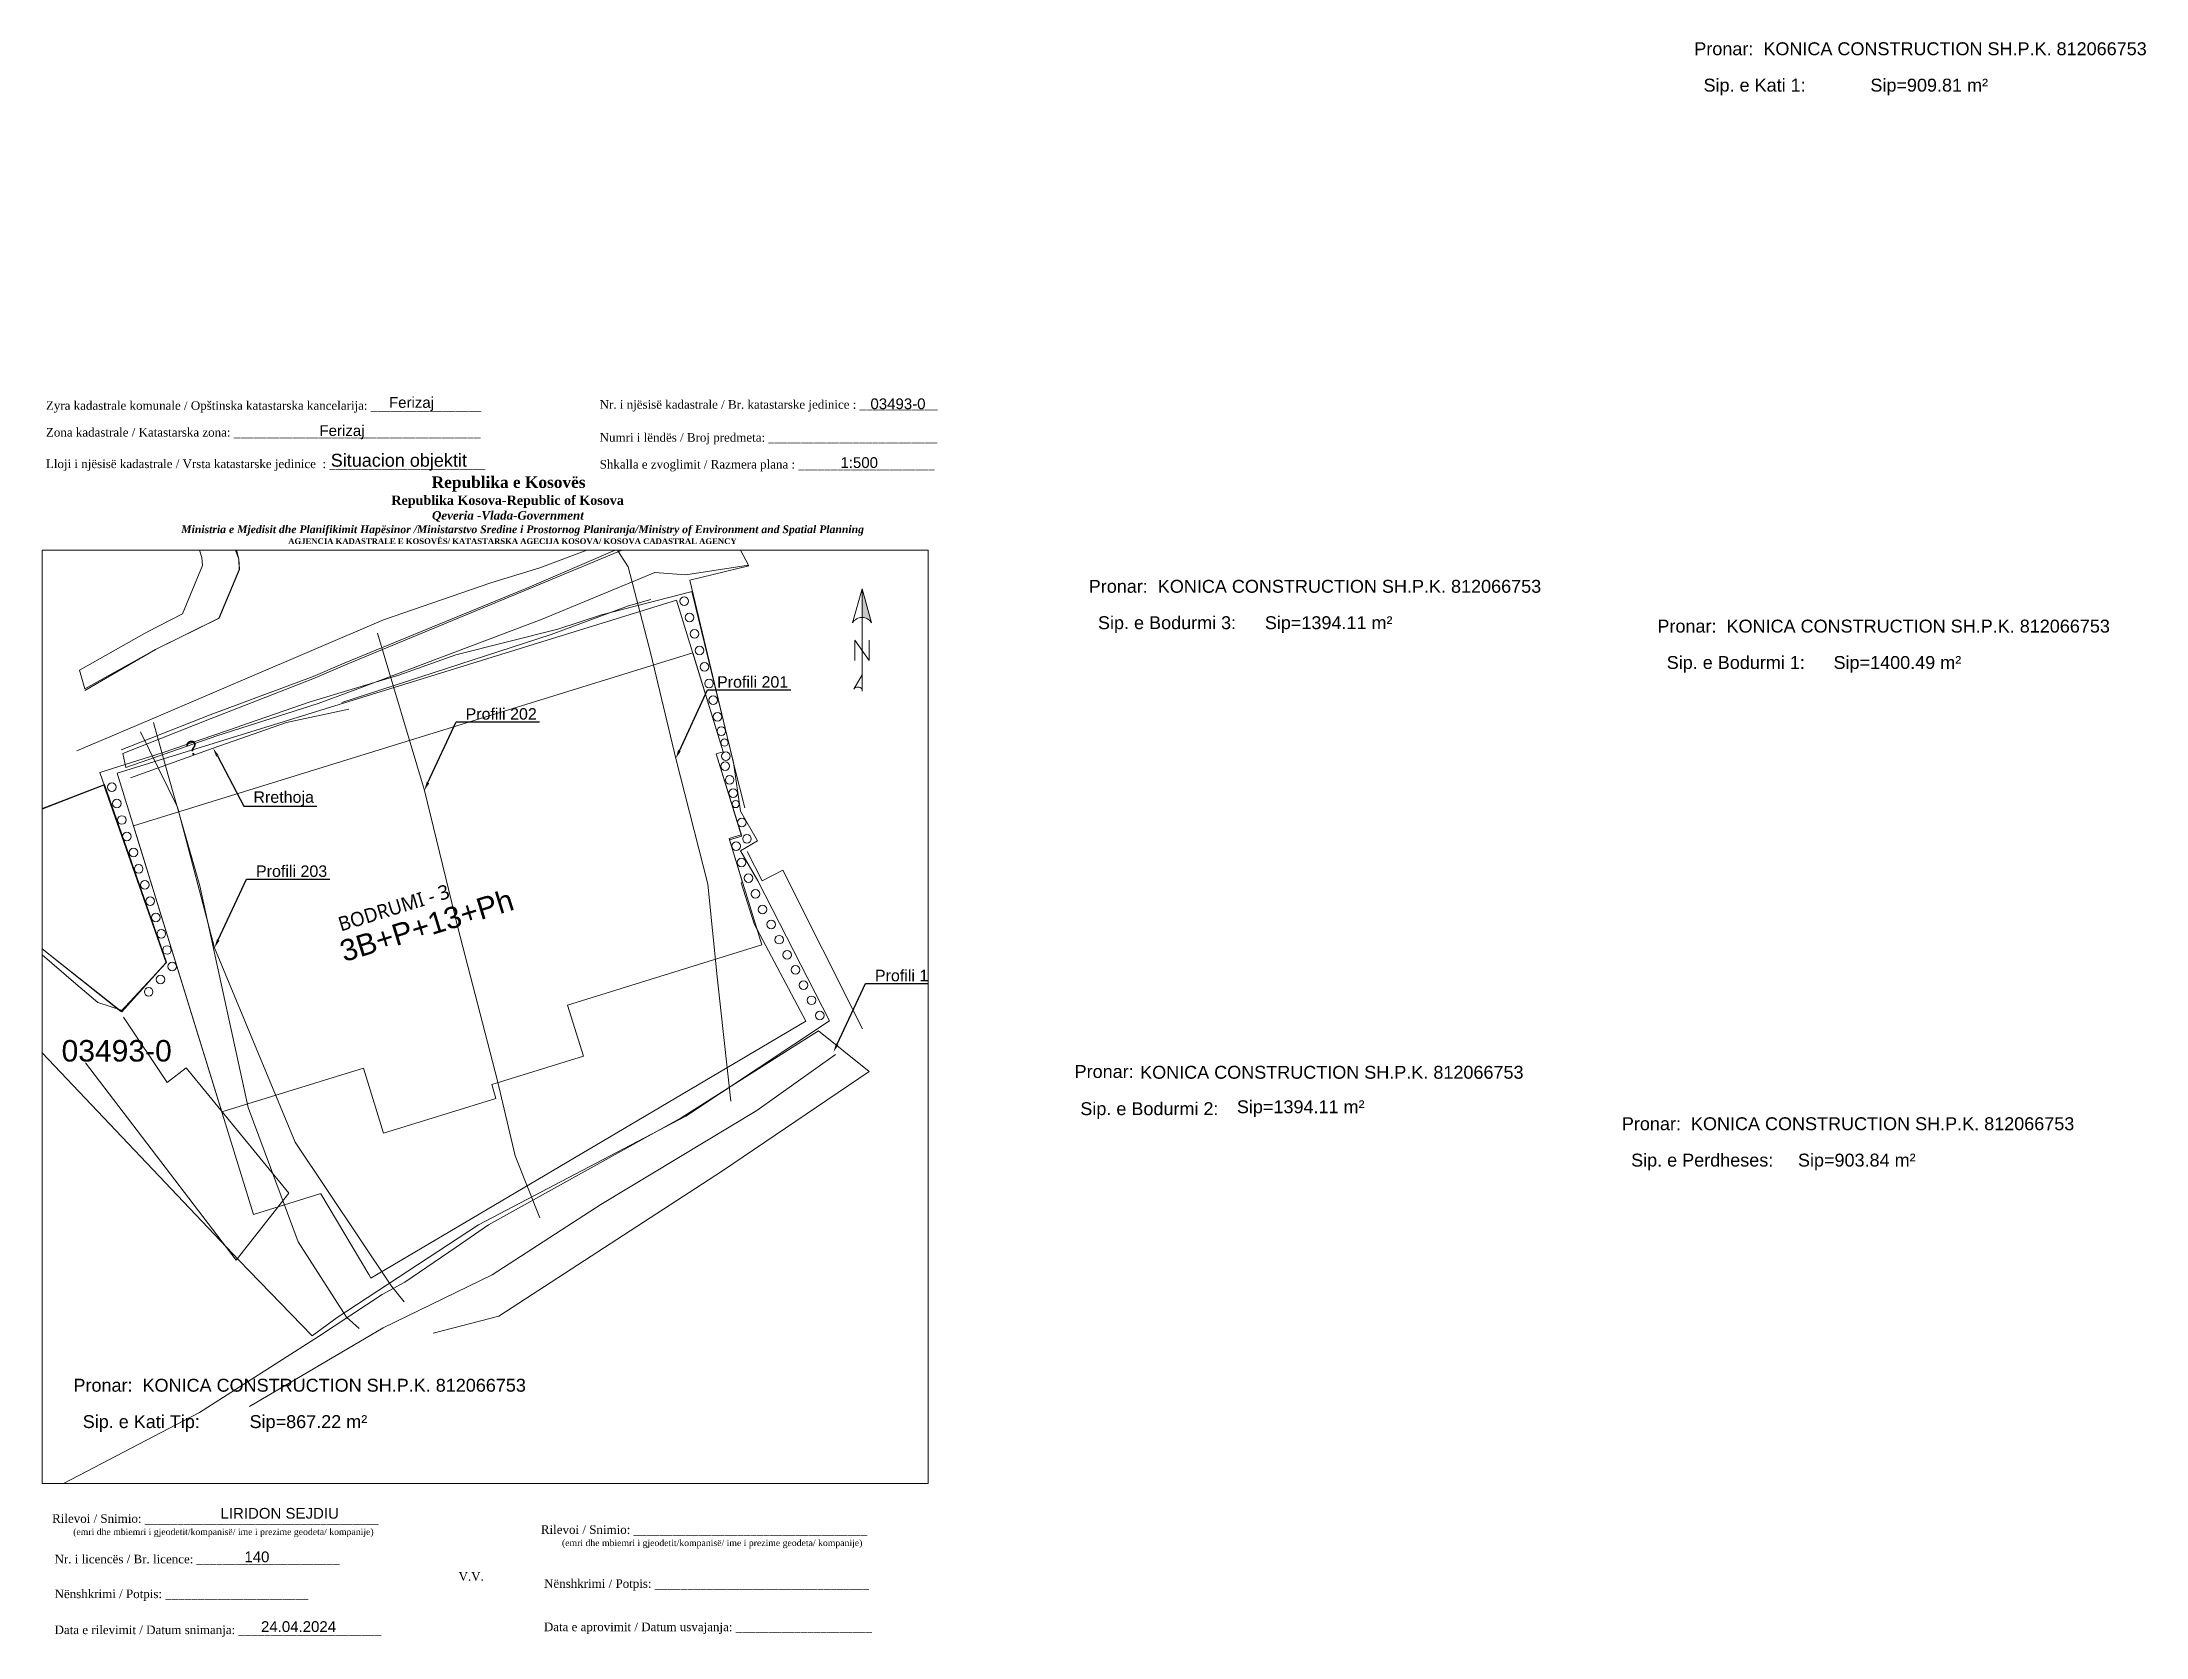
# Paper-space layout 'Urbanizem' of a CAD drawing. Header units: metres. Extents: x 0 to 490, y 2 to 373.
# The model-space entities are those that its viewports show. They can reach past a viewport. Long polylines and large blocks are cut down to what shows.
import ezdxf
from ezdxf import colors
from ezdxf.entities.mleader import LeaderData, LeaderLine
from ezdxf.math import Vec2, Vec3

# ---------------------------------------------------------------- set-up
doc = ezdxf.new("R2010")
doc.units = ezdxf.units.M
doc.layers.get('0').update_dxf_attribs({"lineweight": 0})
for name, color, linetype, lineweight in [('asfalt', 97, 'Continuous', 0), ('Korniza e jashtme', 7, 'Continuous', 0), ('New_Drawing & Figure_Pen_No__1', 7, 'Continuous', 0), ('New_Drawing & Figure_Pen_No__101', 252, 'Continuous', 0), ('New_Drawing & Figure_Pen_No__20', 1, 'Continuous', 0), ('New_Drawing & Figure_Pen_No__6', 5, 'Continuous', 0), ('objektet', 36, 'Continuous', 0), ('Parcela Baze', 7, 'Continuous', 0), ('perdhesa', 1, 'Continuous', 0), ('profilet', 7, 'Continuous', 0), ('rrethoj', 67, 'Continuous', 0), ('trotuar', 155, 'Continuous', 0)]:
    doc.layers.add(name, color=color, linetype=linetype, lineweight=lineweight)
doc.layers.add('rruga', color=7, linetype='Continuous', lineweight=0, true_color=0xc33809)
doc.styles.add('GENERATED_STYLE_2', font='malgun.ttf')
doc.styles.get("Standard").update_dxf_attribs({"font": 'arial.ttf'})

# ---------------------------------------------------------------- blocks, each defined once
blk = doc.blocks.new('*U45')
at = {"linetype": 'ByBlock', "lineweight": -2}
blk.add_hatch(color=0, dxfattribs=at).paths.add_polyline_path([(0, 562), (0, 301, -0.269143), (87, 250)])
at = {"color": 0, "linetype": 'ByBlock', "lineweight": -2}
for points in [[(87, 250, 0.580323), (-87, 250), (0, 562), (87, 250), (0, 562), (0, 300)], [(0, -356, 0.5), (-75, -356), (0, -225)]]:
    blk.add_lwpolyline(points, format="xyb", dxfattribs=at)
for points in [[(0, -375), (0, 562)], [(-66, -94), (-66, 94), (66, -94), (66, 94)]]:
    blk.add_lwpolyline(points, dxfattribs=at)

msp = doc.modelspace()

# ---------------------------------------------------------------- linework, layer by layer
at = {"layer": 'asfalt'}
for points in [[(7512206.84, 4692261.78, 620.34), (7512211.76, 4692264.64, 620.59), (7512216.2, 4692266.83, 620.88), (7512217.63, 4692270.21, 620.99), (7512217.58, 4692270.93, 621), (7512217.18, 4692272.63, 621.06), (7512216.37, 4692274.15, 621.07), (7512215.28, 4692275.31, 621.04), (7512219.06, 4692279.91, 621.15), (7512226.27, 4692274.66, 621.64), (7512227.86, 4692273.97, 621.74), (7512230.3, 4692273.38, 621.82), (7512232.13, 4692273.45, 621.9), (7512233.62, 4692273.75, 621.96), (7512235.14, 4692274.37, 622.03), (7512236.46, 4692275.23, 622.15), (7512239, 4692277.6, 622.41)], [(7512209.36, 4692257.64, 620.44), (7512215.57, 4692260.07, 620.65), (7512222.76, 4692262.75, 621.03), (7512224.94, 4692263.68, 621.31), (7512237.69, 4692268.92, 621.78), (7512246.2, 4692272.58, 622.03), (7512248.34, 4692273.12, 622.06), (7512251.99, 4692273.01, 622.08)]]:
    msp.add_polyline3d(points, dxfattribs=at)
at = {"layer": 'New_Drawing & Figure_Pen_No__1', "color": 7, "linetype": 'Continuous', "lineweight": 13}
msp.add_lwpolyline([(7512212.51, 4692242.78), (7512209.35, 4692239.38), (7512198.49, 4692248.01), (7512197.25, 4692250.95), (7512208.17, 4692255.17)], close=True, dxfattribs=at)
at = {"layer": 'New_Drawing & Figure_Pen_No__20', "color": 1, "linetype": 'Continuous', "lineweight": 0}
for centre, radius in [((7512248.67, 4692268.01), 0.3), ((7512249.03, 4692266.87), 0.3), ((7512249.38, 4692265.72), 0.3), ((7512249.74, 4692264.57), 0.3), ((7512250.09, 4692263.43), 0.3), ((7512250.4, 4692262.27), 0.3), ((7512250.69, 4692261.1), 0.3), ((7512250.99, 4692259.94), 0.3), ((7512251.26, 4692258.93), 0.3), ((7512251.48, 4692258.14), 0.25), ((7512251.52, 4692256.49), 0.3), ((7512251.58, 4692257.19), 0.3), ((7512208.71, 4692255.03), 0.3), ((7512251.84, 4692255.54), 0.3), ((7512252.09, 4692254.61), 0.3), ((7512209.06, 4692253.89), 0.3), ((7512252.26, 4692253.85), 0.25), ((7512209.42, 4692252.74), 0.3), ((7512209.77, 4692251.59), 0.3), ((7512252.69, 4692252.57), 0.3), ((7512210.23, 4692250.48), 0.3), ((7512252.3, 4692250.92), 0.3), ((7512253.05, 4692251.43), 0.3), ((7512210.59, 4692249.34), 0.3), ((7512252.66, 4692249.78), 0.3), ((7512253.15, 4692248.68), 0.3), ((7512211.02, 4692248.21), 0.3), ((7512211.4, 4692247.07), 0.3), ((7512253.64, 4692247.59), 0.3), ((7512211.78, 4692245.93), 0.3), ((7512254.13, 4692246.49), 0.3), ((7512212.17, 4692244.8), 0.3), ((7512254.73, 4692245.45), 0.3), ((7512255.29, 4692244.39), 0.3), ((7512212.57, 4692243.67), 0.3), ((7512255.86, 4692243.33), 0.3), ((7512212.12, 4692241.62), 0.3), ((7512212.92, 4692242.52), 0.3), ((7512256.43, 4692242.28), 0.3), ((7512256.99, 4692241.22), 0.3), ((7512211.29, 4692240.76), 0.3), ((7512257.56, 4692240.16), 0.3), ((7512258.13, 4692239.1), 0.3)]:
    msp.add_circle(centre, radius, dxfattribs=at)
at = {"layer": 'New_Drawing & Figure_Pen_No__6', "color": 5, "linetype": 'Continuous', "lineweight": 0}
msp.add_lwpolyline([(7512209.09, 4692256.01), (7512218.61, 4692225.23), (7512218.61, 4692225.22), (7512223.24, 4692226.65), (7512223.31, 4692226.67), (7512226.65, 4692221.03), (7512226.8, 4692220.78), (7512257.15, 4692238.71), (7512253.55, 4692245.49), (7512252.65, 4692248.35), (7512252.74, 4692248.38), (7512251.8, 4692251.44), (7512252.65, 4692251.7), (7512250.9, 4692257.35), (7512251.39, 4692257.5), (7512248.12, 4692268.07)], close=True, dxfattribs=at)
at = {"layer": 'objektet', "flags": 128}
for points, elevation in [([(7512253.17, 4692270.47), (7512249.07, 4692269.46)], 622.14), ([(7512249.07, 4692269.46), (7512252.15, 4692256.52)], 622.14), ([(7512252.89, 4692253.58), (7512252.15, 4692256.52)], 625.59), ([(7512209.41, 4692239.35), (7512212.54, 4692242.83), (7512208.21, 4692255.21), (7512197.15, 4692250.97), (7512198.65, 4692247.86), (7512209.41, 4692239.35)], 619.22), ([(7512254.1, 4692248.5), (7512253.07, 4692250.54)], 628.23), ([(7512254.1, 4692248.5), (7512255.55, 4692249.23)], 636.14), ([(7512255.55, 4692249.23), (7512261.11, 4692238.18)], 636.14)]:
    msp.add_lwpolyline(points, dxfattribs=dict(at, elevation=elevation))
at = {"layer": 'Parcela Baze', "flags": 128}
for points in [[(7512222.7, 4692216.76), (7512217.58, 4692222.04), (7512190.88, 4692250.14)], [(7512198.71, 4692247.78), (7512206.04, 4692241.44), (7512207.75, 4692240), (7512209.45, 4692239.44), (7512212.51, 4692242.8), (7512207.87, 4692256.06), (7512212.22, 4692257.42), (7512217.61, 4692259.27), (7512217.65, 4692259.28), (7512222.56, 4692260.99), (7512228.76, 4692262.84), (7512232.73, 4692264.26), (7512239.85, 4692266.06), (7512242.89, 4692267.05), (7512249.14, 4692268.65), (7512249.19, 4692268.67), (7512252.11, 4692256.75), (7512252.59, 4692253.36), (7512253.78, 4692251.29), (7512252.6, 4692250.58), (7512253.81, 4692248.5), (7512258.82, 4692238.72), (7512248.79, 4692232.09), (7512234.3, 4692224.5), (7512224.45, 4692218.03), (7512222.7, 4692216.76)]]:
    msp.add_lwpolyline(points, dxfattribs=at)
at = {"layer": 'perdhesa', "flags": 128}
msp.add_lwpolyline([(7512216.4, 4692232.37), (7512210.23, 4692252.33), (7512249.26, 4692264.4), (7512251.39, 4692257.5), (7512250.9, 4692257.35), (7512252.68, 4692251.61), (7512251.83, 4692251.35), (7512254.09, 4692244.02), (7512240.53, 4692239.83), (7512241.63, 4692236.26), (7512235.23, 4692234.28), (7512235.53, 4692233.32), (7512227.69, 4692230.9), (7512226.29, 4692235.42)], close=True, dxfattribs=at)
at = {"layer": 'profilet', "flags": 128}
for points in [[(7512246.1, 4692273.38), (7512244.73, 4692272.9), (7512242.15, 4692271.67), (7512238.59, 4692270.33), (7512235.17, 4692269.29), (7512227.67, 4692266.7), (7512217.99, 4692262.57), (7512212.29, 4692260.13), (7512206.27, 4692257.57)], [(7512243.64, 4692272.13), (7512244.21, 4692271.26), (7512244.76, 4692270.4), (7512246.35, 4692264.33), (7512248.08, 4692257.03), (7512250.31, 4692248.26), (7512250.97, 4692241.8), (7512251.92, 4692233.12)], [(7512227.26, 4692265.78), (7512230.53, 4692254.8), (7512232.86, 4692245.25), (7512235.64, 4692234.55), (7512236.87, 4692229.31), (7512238.59, 4692224.98)], [(7512211.62, 4692259.54), (7512212.63, 4692255.94), (7512214.87, 4692248.15), (7512218.24, 4692232.69), (7512221.72, 4692223.32), (7512225.09, 4692218.05), (7512225.99, 4692217.26)], [(7512210.71, 4692258.9), (7512211.34, 4692257.62), (7512213.31, 4692253.63), (7512215.89, 4692243.83), (7512221.52, 4692230.27), (7512228.23, 4692220.22), (7512229.13, 4692219.13)], [(7512259.22, 4692236.37), (7512253.73, 4692232.47), (7512242.86, 4692225.91), (7512235.27, 4692221.02), (7512227.65, 4692217.32), (7512218.33, 4692211.82)]]:
    msp.add_lwpolyline(points, dxfattribs=at)
at = {"layer": 'rrethoj'}
for points in [[(7512224.78, 4692260.94, 621.41), (7512239.39, 4692265.68, 621.64), (7512244.79, 4692267.69, 621.89), (7512246.33, 4692268.13, 621.96)], [(7512210.02, 4692255.69, 620.74), (7512215.8, 4692257.74, 620.68), (7512220.91, 4692259.54, 620.78), (7512225.26, 4692260.47, 621.5)]]:
    msp.add_polyline3d(points, dxfattribs=at)
at = {"layer": 'rruga'}
for points in [[(7512209.53, 4692238.99, 619.2), (7512212.57, 4692234.42, 619.03), (7512213.91, 4692235.45, 619.16), (7512221.06, 4692226.71, 619.12)], [(7512217.39, 4692222.04, 618.63), (7512206.89, 4692235.79, 618.88)], [(7512221.06, 4692226.71, 619.12), (7512217.39, 4692222.04, 618.63)]]:
    msp.add_polyline3d(points, dxfattribs=at)
at = {"layer": 'trotuar'}
for points in [[(7512213.5, 4692273.66, 621.19), (7512214.15, 4692272.97, 621.21), (7512214.67, 4692272.13, 621.22), (7512215, 4692271.04, 621.14), (7512215.05, 4692270.5, 620.95), (7512213.64, 4692267.12, 620.77), (7512211.17, 4692265.85, 620.75), (7512206.45, 4692263.19, 620.5)], [(7512206.45, 4692263.19, 620.5), (7512206.83, 4692261.88, 620.45), (7512211.76, 4692264.64, 620.59), (7512216.18, 4692266.83, 620.99), (7512217.6, 4692270.21, 621.1), (7512217.57, 4692270.93, 621.1), (7512216.86, 4692272.95, 621.17)], [(7512209.49, 4692257.37, 620.53), (7512215.65, 4692259.83, 620.68), (7512222.75, 4692262.58, 621.01), (7512225.03, 4692263.57, 621.46), (7512237.77, 4692268.84, 621.84), (7512246.33, 4692272.41, 622.15), (7512248.41, 4692273.01, 622.12), (7512251.88, 4692272.91, 622.11), (7512253.16, 4692270.51, 622.13), (7512248.79, 4692269.85, 622.06), (7512246.61, 4692270.01, 622.09), (7512238.76, 4692266.74, 621.82), (7512225.52, 4692261.75, 621.52), (7512223.12, 4692260.86, 620.79), (7512216.04, 4692258.62, 620.68), (7512209.7, 4692256.41, 620.63), (7512209.49, 4692257.37, 620.53)], [(7512201, 4692204.18, 617.43), (7512214.84, 4692211.4, 618.18), (7512223.15, 4692216.7, 618.51), (7512227.58, 4692219.63, 618.89), (7512229.17, 4692220.51, 619.18), (7512232.76, 4692222.95, 619.55), (7512235, 4692224.5, 619.64), (7512248.45, 4692231.96, 620.11), (7512258.05, 4692238.04, 620.71), (7512261.59, 4692235.2, 620.86)], [(7512261.59, 4692235.2, 620.86), (7512251.33, 4692228.26, 619.97), (7512235.73, 4692218.13, 619.49), (7512231.15, 4692216.94, 619.13)]]:
    msp.add_polyline3d(points, dxfattribs=at)

# ---------------------------------------------------------------- texts
at = {"layer": 'New_Drawing & Figure_Pen_No__101', "color": 252, "linetype": 'Continuous', "lineweight": 13, "insert": (7512228.55, 4692246.13), "char_height": 1, "attachment_point": 8, "rotation": 17.1791, "style": 'GENERATED_STYLE_2'}
msp.add_mtext('\\A1;BODRUMI - 3', dxfattribs=at)
at = {"layer": 'Parcela Baze'}
for s, height, p in [('?', 1, (7512214.08, 4692257.17)), ('3B+P+13+Ph', 1.5, (7512224.93, 4692242.82))]:
    msp.add_text(s, height=height, rotation=17.1418, dxfattribs=at).set_placement(p)
msp.add_text('03493-0', height=1.5, dxfattribs=at).set_placement((7512205.21, 4692235.89))

# ---------------------------------------------------------------- leaders
at = {"layer": 'profilet'}
ml = msp.add_multileader_mtext('Standard', dxfattribs=at)
ml.set_content('Profili 201', color=256)
ml.set_leader_properties()
ml.build(insert=Vec2(0, 0))
ml.multileader.update_dxf_attribs({"text_left_attachment_type": 6, "text_right_attachment_type": 6, "dogleg_length": 0.36, "arrow_head_size": 0.6})
ctx = ml.context
ctx.base_point, ctx.char_height, ctx.arrow_head_size, ctx.landing_gap_size, ctx.plane_origin = Vec3(7512250.66, 4692261.81), 0.8, 0.6, 0.3, Vec3(7512248.08, 4692257.03)
ctx.left_attachment, ctx.right_attachment = 6, 6
notes = []
notes.append((ctx, [(0, (1, 1, 0), (7512250.3, 4692261.81), (1, 0), 0.36, [(0, [(7512248.08, 4692257.03)], 0, [])])]))
ctx.mtext.insert, ctx.mtext.flow_direction = Vec3(7512250.96, 4692262.77), 5
ml = msp.add_multileader_mtext('Standard', dxfattribs=at)
ml.set_content('Profili 202', color=256)
ml.set_leader_properties()
ml.build(insert=Vec2(0, 0))
ml.multileader.update_dxf_attribs({"text_left_attachment_type": 6, "text_right_attachment_type": 6, "dogleg_length": 0.36, "arrow_head_size": 0.6})
ctx = ml.context
ctx.base_point, ctx.char_height, ctx.arrow_head_size, ctx.landing_gap_size, ctx.plane_origin = Vec3(7512233.11, 4692259.58), 0.8, 0.6, 0.3, Vec3(7512230.53, 4692254.8)
ctx.left_attachment, ctx.right_attachment = 6, 6
notes.append((ctx, [(0, (1, 1, 0), (7512232.75, 4692259.58), (1, 0), 0.36, [(0, [(7512230.53, 4692254.8)], 0, [])])]))
ctx.mtext.insert, ctx.mtext.flow_direction = Vec3(7512233.41, 4692260.54), 5
ml = msp.add_multileader_mtext('Standard', dxfattribs=at)
ml.set_content('Profili 203', color=256)
ml.set_leader_properties()
ml.build(insert=Vec2(0, 0))
ml.multileader.update_dxf_attribs({"text_left_attachment_type": 6, "text_right_attachment_type": 6, "dogleg_length": 0.36, "arrow_head_size": 0.6})
ctx = ml.context
ctx.base_point, ctx.char_height, ctx.arrow_head_size, ctx.landing_gap_size, ctx.plane_origin = Vec3(7512218.48, 4692248.61), 0.8, 0.6, 0.3, Vec3(7512215.89, 4692243.83)
ctx.left_attachment, ctx.right_attachment = 6, 6
notes.append((ctx, [(0, (1, 1, 0), (7512218.12, 4692248.61), (1, 0), 0.36, [(0, [(7512215.89, 4692243.83)], 0, [])])]))
ctx.mtext.insert, ctx.mtext.flow_direction = Vec3(7512218.78, 4692249.57), 5
ml = msp.add_multileader_mtext('Standard', dxfattribs=at)
ml.set_content('Profili 102', color=256)
ml.set_leader_properties()
ml.build(insert=Vec2(0, 0))
ml.multileader.update_dxf_attribs({"text_left_attachment_type": 6, "text_right_attachment_type": 6, "dogleg_length": 0.36, "arrow_head_size": 0.6})
ctx = ml.context
ctx.base_point, ctx.char_height, ctx.arrow_head_size, ctx.landing_gap_size, ctx.plane_origin = Vec3(7512261.68, 4692241.33), 0.8, 0.6, 0.3, Vec3(7512259.09, 4692236.55)
ctx.left_attachment, ctx.right_attachment = 6, 6
notes.append((ctx, [(0, (1, 1, 0), (7512261.32, 4692241.33), (1, 0), 0.36, [(0, [(7512259.09, 4692236.55)], 0, [])])]))
ctx.mtext.insert, ctx.mtext.flow_direction = Vec3(7512261.98, 4692242.29), 5
at = {"layer": 'rrethoj'}
ml = msp.add_multileader_mtext('Standard', dxfattribs=at)
ml.set_content('Rrethoja', color=256)
ml.set_leader_properties()
ml.build(insert=Vec2(0, 0))
ml.multileader.update_dxf_attribs({"text_left_attachment_type": 6, "text_right_attachment_type": 6, "dogleg_length": 0.36, "arrow_head_size": 0.6})
ctx = ml.context
ctx.base_point, ctx.char_height, ctx.arrow_head_size, ctx.landing_gap_size, ctx.plane_origin = Vec3(7512218.3, 4692253.71, 620.68), 0.8, 0.6, 0.3, Vec3(7512215.8, 4692257.74, 620.68)
ctx.left_attachment, ctx.right_attachment = 6, 6
notes.append((ctx, [(0, (1, 1, 0), (7512217.94, 4692253.71, 620.68), (1, 0), 0.36, [(0, [(7512215.8, 4692257.74, 620.68)], 0, [])])]))
ctx.mtext.insert, ctx.mtext.flow_direction = Vec3(7512218.6, 4692254.74, 620.68), 5
for ctx, leaders in notes:
    for number, flags, end, landing, length, lines in leaders:
        leader = LeaderData()
        leader.index, (leader.has_last_leader_line, leader.has_dogleg_vector, leader.attachment_direction) = number, flags
        leader.last_leader_point, leader.dogleg_vector, leader.dogleg_length = Vec3(end), Vec3(landing), length
        for number, points, colour, breaks in lines:
            line = LeaderLine()
            line.index, line.vertices, line.color, line.breaks = number, Vec3.list(points), colors.encode_raw_color(colour), breaks
            leader.lines.append(line)
        ctx.leaders.append(leader)

psp = doc.layouts.new('Urbanizem')

# ---------------------------------------------------------------- block references
at = {"xscale": 0.0254, "yscale": 0.0254, "zscale": 0.0254}
psp.add_blockref('*U45', (191.21, 231.59), dxfattribs=at)

# ---------------------------------------------------------------- texts
for s, height, p in [('Pronar:  ', 3, (384.85, 369.96)), ('Sip. e Kati 1:', 3, (387, 361.5)), ('03493-0', 2.5, (193.17, 287.65)), ('Ferizaj', 2.5, (64.98, 281.42)), ('1:500', 2.5, (186.18, 273.98)), ('Pronar:  ', 3, (243.96, 244.96)), ('Sip. e Bodurmi 3:', 3, (246.11, 236.5)), ('Pronar:  ', 3, (376.27, 235.71)), ('Sip. e Bodurmi 1:', 3, (378.43, 227.25)), ('Pronar:  ', 3, (240.67, 132.14)), ('Sip. e Bodurmi 2:', 3, (242, 123.5)), ('Pronar:  ', 3, (368, 120)), ('Sip. e Perdheses:', 3, (370.15, 111.54)), ('Pronar:  ', 3, (7.74, 59.19)), ('Sip. e Kati Tip:', 3, (9.89, 50.73)), ('LIRIDON SEJDIU', 2.5, (41.94, 29.66)), ('140', 2.5, (47.51, 19.54)), ('24.04.2024', 2.5, (51.37, 3.32))]:
    psp.add_text(s, height=height).set_placement(p)
at = {"color": 1}
for s, p in [('KONICA CONSTRUCTION SH.P.K. 812066753', (400.92, 369.96)), ('Sip=909.81 m² ', (425.82, 361.5)), ('KONICA CONSTRUCTION SH.P.K. 812066753', (260.03, 244.96)), ('Sip=1394.11 m² ', (284.93, 236.5)), ('KONICA CONSTRUCTION SH.P.K. 812066753', (392.35, 235.71)), ('Sip=1400.49 m² ', (417.25, 227.25)), ('KONICA CONSTRUCTION SH.P.K. 812066753', (255.92, 131.96)), ('Sip=1394.11 m² ', (278.43, 123.94)), ('KONICA CONSTRUCTION SH.P.K. 812066753', (384.07, 120)), ('Sip=903.84 m² ', (408.97, 111.54)), ('KONICA CONSTRUCTION SH.P.K. 812066753', (23.81, 59.19)), ('Sip=867.22 m² ', (48.72, 50.73))]:
    psp.add_text(s, height=3, dxfattribs=at).set_placement(p)
for s, insert, char_height, width, attachment_point in [('{\\fTimes New Roman|b0|i0|c0|p18;Zyra kadastrale komunale / Opštinska katastarska kancelarija: _________________}', (1.33, 289.5), 2, 100.6873, 1), ('Ferizaj', (86.39, 288.84), 2.5, 9.9735, 5), ('{\\fTimes New Roman|b0|i0|c0|p18;Nr. i njësisë kadastrale / Br. katastarske jedinice : ____________}', (130.16, 289.75), 2, 79.9484, 1), ('{\\fTimes New Roman|b0|i0|c0|p18;Zona kadastrale / Katastarska zona: ______________________________________}', (1.33, 283.28), 2, 100.6873, 1), ('{\\fTimes New Roman|b0|i0|c0|p18;Numri i lëndës / Broj predmeta: __________________________}', (130.16, 282.09), 2, 79.9484, 1), ('{\\fTimes New Roman|b0|i0|c0|p18;Lloji i njësisë kadastrale / Vrsta katastarske jedinice  : ________________________}', (1.33, 275.95), 2, 100.6873, 1), ('Situacion objektit', (83.44, 275.32), 3, 39.1059, 5), ('{\\fTimes New Roman|b0|i0|c0|p18;Shkalla e zvoglimit / Razmera plana : _____________________}', (130.16, 275.84), 2, 79.9484, 1), ('\\pi77.297;{\\fBook Antiqua|b1|i0|c0|p18;\\H1.333x;Republika e Kosovës\\fTimes New Roman|b1|i0|c0|p18;\\P\\pi67.927;\\fBook Antiqua|b1|i0|c0|p18;\\H0.8125x;Republika Kosova-Republic of Kosova\\fTimes New Roman|b1|i0|c0|p18;\\P\\pi77.378;\\fBook Antiqua|b1|i1|c0|p18;\\H0.9233x;Qeveria -Vlada-Government \\P\\pi13.032,l6,t23.033;\\fTimes New Roman|b1|i1|c0|p18;\\H0.9x;Ministria e Mjedisit dhe Planifikimit Hapësinor /Ministarstvo Sredine i Prostornog Planiranja/Ministry of Environment and Spatial Planning\\P\\pi43.931,l0,tz;\\fBook Antiqua|b1|i0|c0|p18;\\H0.7406x;AGJENCIA KADASTRALE E KOSOVËS/ KATASTARSKA AGECIJA KOSOVA/ KOSOVA CADASTRAL AGENCY}', (13.78, 272.01), 2, 191.8237, 1), ('{\\fTimes New Roman|b0|i0|c0|p18;Rilevoi / Snimio: ____________________________________\\P     \\H0.75x;(emri dhe mbiemri i gjeodetit/kompanisë/ ime i prezime geodeta/ kompanije)}', (40.74, 28.03), 2, 74.7958, 5), ('{\\fTimes New Roman|b0|i0|c0|p18;Rilevoi / Snimio: ____________________________________\\P     \\H0.75x;(emri dhe mbiemri i gjeodetit/kompanisë/ ime i prezime geodeta/ kompanije)}', (154.46, 25.46), 2, 74.7958, 5), ('{\\fTimes New Roman|b0|i0|c0|p18;Nr. i licencës / Br. licence: ______________________\\P                                }', (3.34, 21.27), 2, 83.344, 1), ('{\\fTimes New Roman|b0|i0|c0|p18;V.V.                                 }', (100.28, 16.22), 2, 5.7076, 5), ('{\\fTimes New Roman|b0|i0|c0|p18; Nënshkrimi / Potpis: _________________________________}', (116.48, 15.58), 2, 83.344, 1), ('{\\fTimes New Roman|b0|i0|c0|p18;Nënshkrimi / Potpis: ______________________\\P                                 }', (3.34, 13.19), 2, 83.344, 1), ('{\\fTimes New Roman|b0|i0|c0|p18;Data e rilevimit / Datum snimanja: ______________________\\P                                 }', (3.34, 4.82), 2, 83.344, 1), ('{\\fTimes New Roman|b0|i0|c0|p18; Data e aprovimit / Datum usvajanja: _____________________}', (116.43, 5.5), 2, 83.344, 1)]:
    psp.add_mtext(s, dxfattribs=dict(insert=insert, char_height=char_height, width=width, attachment_point=attachment_point))

# ---------------------------------------------------------------- viewports
at = {"layer": 'Korniza e jashtme', "view_target_point": (7499131.1, 4689980.52), "view_twist_angle": 360}
psp.add_viewport(center=(103.51, 146.36), size=(206.14, 217.061), view_center_point=(13103.67, 2258.49), view_height=65.119, dxfattribs=at)

doc.saveas('drawing.dxf')
